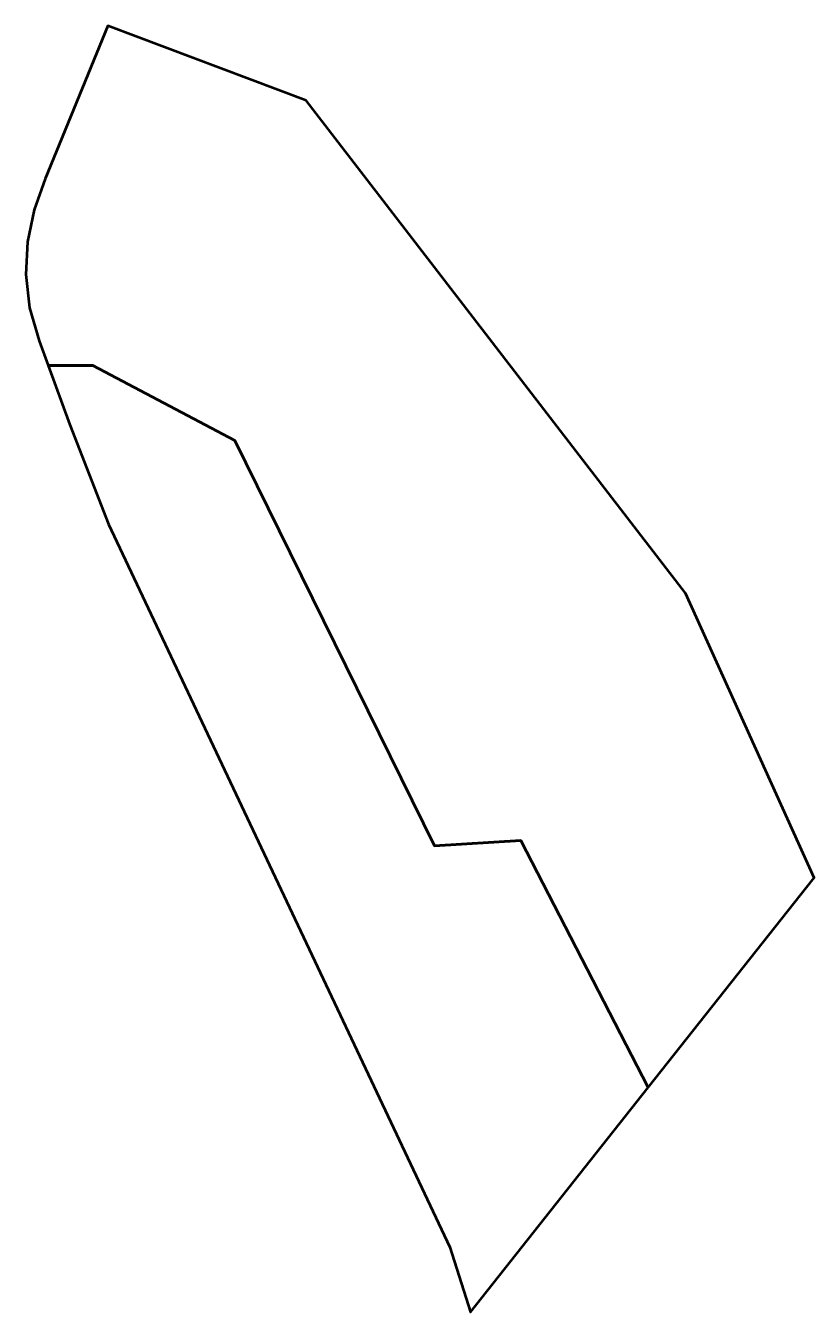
# Model space of a CAD drawing. Header units: metres. Extents: x 807968 to 808051, y 9157390 to 9157525.
import ezdxf

# ---------------------------------------------------------------- set-up
doc = ezdxf.new("R2010")
doc.units = ezdxf.units.M
doc.header["$MEASUREMENT"] = 0
doc.layers.add('2772-21048', color=1, linetype='Continuous')

msp = doc.modelspace()

# ---------------------------------------------------------------- linework, layer by layer
at = {"layer": '2772-21048', "color": 3, "lineweight": 53, "true_color": 0x00ff00}
msp.add_lwpolyline([(807968.12, 9157502.31), (807967.95, 9157498.89), (807968.36, 9157495.41), (807969.34, 9157491.95), (807970.29, 9157489.35), (807974.99, 9157489.34), (807989.87, 9157481.48), (808010.85, 9157438.96), (808019.91, 9157439.52), (808033.27, 9157413.62), (808050.68, 9157435.61), (808037.16, 9157465.48), (807997.36, 9157517.14), (807976.55, 9157524.99), (807969.97, 9157508.94), (807968.82, 9157505.67)], close=True, dxfattribs=at)
at = {"layer": '2772-21048', "color": 254, "lineweight": 53, "true_color": 0xcccccc}
msp.add_lwpolyline([(807972.56, 9157483.12), (807976.63, 9157472.7), (807990.59, 9157443.18), (808012.43, 9157396.89), (808014.61, 9157390.05), (808033.27, 9157413.62), (808019.91, 9157439.52), (808010.85, 9157438.96), (807989.87, 9157481.48), (807974.99, 9157489.34), (807970.29, 9157489.35)], close=True, dxfattribs=at)

doc.saveas('drawing.dxf')
